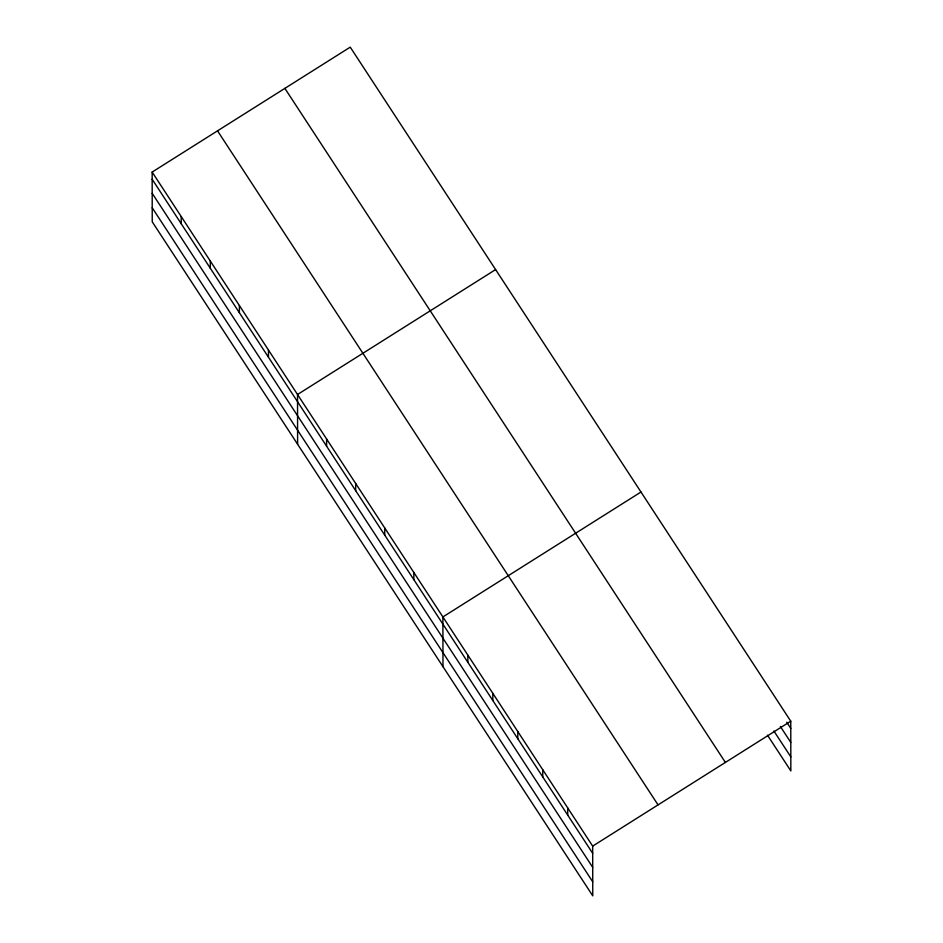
<?xml version="1.0" encoding="UTF-8"?>
<svg xmlns="http://www.w3.org/2000/svg" width="943" height="943" viewBox="0 0 943 943"><rect width="100%" height="100%" fill="white"/><g stroke="black" fill="none" stroke-linecap="round" stroke-linejoin="round"><path stroke-width="1.41" d="M152.153 172.074L592.675 846.119L592.758 895.85L152.236 221.805L152.153 172.074L350.242 47.15L790.764 721.195L790.847 770.926L767.496 735.198M495.617 269.58L297.528 394.504L297.611 444.236M640.981 492.022L442.892 616.934L442.986 666.677M592.675 846.119L790.764 721.195M786.745 722.244L790.776 728.409M780.332 726.416L790.8 742.436M773.908 731.025L790.823 756.899M284.869 88.371L725.391 762.415M217.527 130.841L658.037 804.886M152.165 179.276L592.687 853.321M152.188 193.315L592.711 867.36M152.212 207.778L592.734 881.811M567.71 807.915L567.721 815.129M542.744 769.724L542.755 776.938M517.79 731.52L517.801 738.734M492.824 693.329L492.835 700.543M467.858 655.137L467.869 662.351M413.824 572.448L413.836 579.662M384.744 527.962L384.756 535.176M355.676 483.476L355.688 490.69M326.596 438.99L326.608 446.204M268.449 350.018L268.46 357.232M239.381 305.532L239.392 312.746M210.301 261.046L210.313 268.26M181.233 216.56L181.245 223.774"/></g></svg>
